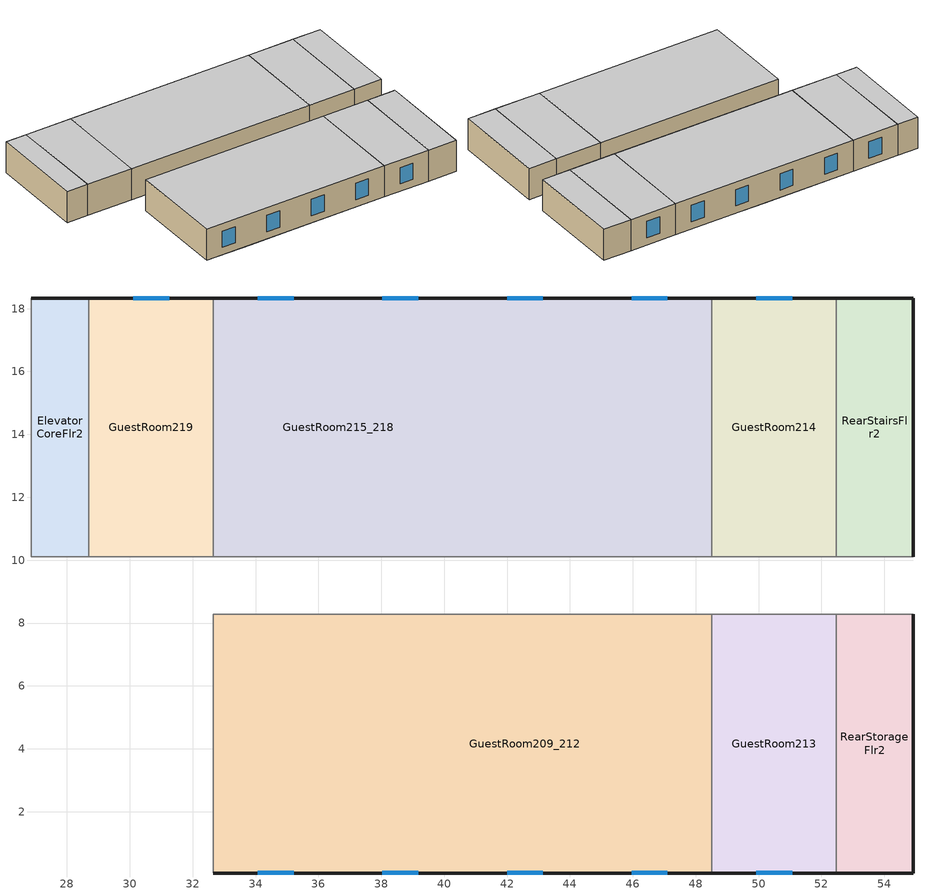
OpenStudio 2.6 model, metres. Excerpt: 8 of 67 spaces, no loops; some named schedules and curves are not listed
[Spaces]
GuestRoom214
 floor to GuestRoom104: 52.47,18.34 52.47,10.11 48.51,10.11 48.51,18.34 z3.35
 wall outside: 52.47,18.34 48.51,18.34 z3.35:6.1
 wall to RearStairsFlr2: 52.47,10.11 52.47,18.34 z3.35:6.1
 wall to GuestRoom215_218: 48.51,18.34 48.51,10.11 z3.35:6.1
 wall to CorridorFlr2: 48.51,10.11 52.47,10.11 z3.35:6.1
 window: 51.06,18.34 49.92,18.34 z4:5.45
 ceiling to GuestRoom314: 52.47,10.11 52.47,18.34 48.51,18.34 48.51,10.11 z6.1
GuestRoom209_212
 floor to MechanicalRoomFlr1: 40.59,8.28 40.59,0.05 36.62,0.05 36.62,8.28 z3.35
 floor to GuestRoom101: 44.55,8.28 44.55,0.05 40.59,0.05 40.59,8.28 z3.35
 floor to MeetingRoomFlr1: 36.62,8.28 36.62,0.05 32.66,0.05 32.66,8.28 z3.35
 floor to GuestRoom102: 48.51,8.28 48.51,0.05 44.55,0.05 44.55,8.28 z3.35
 wall outside: 32.66,0.05 48.51,0.05 z3.35:6.1
 wall to CorridorFlr2: 48.51,8.28 32.66,8.28 z3.35:6.1
 wall to GuestRoom213: 48.51,0.05 48.51,8.28 z3.35:6.1
 wall to GuestRoom206_208: 32.66,8.28 32.66,0.05 z3.35:6.1
 window: 34.07,0.05 35.21,0.05 / 42,0.05 43.14,0.05 / 38.04,0.05 39.18,0.05 / 45.96,0.05 47.1,0.05 z4:5.45
 ceiling to GuestRoom309_312: 48.51,0.05 48.51,8.28 32.66,8.28 32.66,0.05 z6.1
GuestRoom215_218
 floor to LaundryRoomFlr1: 40.59,18.34 40.59,10.11 32.66,10.11 32.66,18.34 z3.35
 floor to EmployeeLoungeFlr1: 44.55,18.34 44.55,10.11 40.59,10.11 40.59,18.34 z3.35
 floor to GuestRoom105: 48.51,18.34 48.51,10.11 44.55,10.11 44.55,18.34 z3.35
 wall outside: 48.51,18.34 32.66,18.34 z3.35:6.1
 wall to CorridorFlr2: 32.66,10.11 48.51,10.11 z3.35:6.1
 wall to GuestRoom219: 32.66,18.34 32.66,10.11 z3.35:6.1
 window: 39.18,18.34 38.04,18.34 / 43.14,18.34 42,18.34 / 47.1,18.34 45.96,18.34 / 35.21,18.34 34.07,18.34 z4:5.45
 ceiling to GuestRoom315_318: 48.51,10.11 48.51,18.34 32.66,18.34 32.66,10.11 z6.1
GuestRoom219
 floor to LaundryRoomFlr1: 32.66,18.34 32.66,10.11 28.7,10.11 28.7,18.34 z3.35
 wall outside: 32.66,18.34 28.7,18.34 z3.35:6.1
 wall to CorridorFlr2: 28.7,10.11 32.66,10.11 z3.35:6.1
 wall to ElevatorCoreFlr2: 28.7,18.34 28.7,10.11 z3.35:6.1
 window: 31.25,18.34 30.11,18.34 z4:5.45
 ceiling to GuestRoom319: 32.66,10.11 32.66,18.34 28.7,18.34 28.7,10.11 z6.1
RearStairsFlr2
 floor to RearStairsFlr1: 54.91,18.34 54.91,10.11 52.47,10.11 52.47,18.34 z3.35
 wall outside: 54.91,10.11 54.91,18.34 52.47,18.34 z3.35:6.1
 wall to CorridorFlr2: 52.47,10.11 54.91,10.11 z3.35:6.1
 ceiling to RearStairsFlr3: 54.91,10.11 54.91,18.34 52.47,18.34 52.47,10.11 z6.1
ElevatorCoreFlr2
 floor to ElevatorCoreFlr1: 28.7,18.34 28.7,10.11 26.87,10.11 26.87,18.34 z3.35
 wall outside: 28.7,18.34 26.87,18.34 z3.35:6.1
 wall to CorridorFlr2: 26.87,18.34 26.87,10.11 28.7,10.11 z3.35:6.1
 ceiling to ElevatorCoreFlr3: 28.7,10.11 28.7,18.34 26.87,18.34 26.87,10.11 z6.1
RearStorageFlr2
 floor to RearStorageFlr1: 54.91,8.28 54.91,0.05 52.47,0.05 52.47,8.28 z3.35
 wall outside: 52.47,0.05 54.91,0.05 54.91,8.28 z3.35:6.1
 wall to GuestRoom213: 52.47,8.28 52.47,0.05 z3.35:6.1
 wall to CorridorFlr2: 54.91,8.28 52.47,8.28 z3.35:6.1
 ceiling to RearStorageFlr3: 54.91,0.05 54.91,8.28 52.47,8.28 52.47,0.05 z6.1
GuestRoom213
 floor to GuestRoom103: 52.47,8.28 52.47,0.05 48.51,0.05 48.51,8.28 z3.35
 wall outside: 48.51,0.05 52.47,0.05 z3.35:6.1
 wall to CorridorFlr2: 52.47,8.28 48.51,8.28 z3.35:6.1
 window: 49.92,0.05 51.06,0.05 z4:5.45
 ceiling to GuestRoom313: 52.47,0.05 52.47,8.28 48.51,8.28 48.51,0.05 z6.1
[Site]
Denver Centennial  Golden   Nr: Latitude {deg}=39.74; Longitude {deg}=-105.18; Time Zone {hr}=-7; Elevation {m}=1829; Terrain=Suburbs
[Building]
90.1-2010-SmallHotel-ASHRAE 169-2006-5B created: 2016-10-04 13:28:55 -0600: North Axis {deg}=180; Default Construction Set=90.1-2010 - SmHotel - ASHRAE 169-2006-5B; Standards Building Type=SmallHotel
[Site:GroundTemperature:BuildingSurface]
19.89, 19.99, 20.06, 20.2, 20.41, 20.6, 20.83, 20.85, 20.72, 20.51, 20.24, 19.99
[Site:WaterMainsTemperature]
Calculation Method=Correlation; Annual Average Outdoor Air Temperature {C}=11.15; Maximum Difference In Monthly Average Outdoor Air Temperatures {deltaC}=26.2
[ClimateZones]
Climate Zone Institution Name 1=ASHRAE; Climate Zone Document Name 1=ANSI/ASHRAE Standard 169; Climate Zone Document Year 1=2006; Climate Zone Value 1=5B; Climate Zone Institution Name 2=CEC; Climate Zone Document Name 2=California Climate Zone Descriptions; Climate Zone Document Year 2=1995
[SizingPeriod:DesignDay] Barometric Pressure {Pa}=81198; Sky Clearness=0; Rain Indicator=0; Snow Indicator=0; Day of Month=21; Daylight Saving Time Indicator=0; Dry-Bulb Temperature Range Modifier Type=DefaultMultipliers
Name | Maximum Dry-Bulb Temperature {C} | Daily Dry-Bulb Temperature Range {deltaC} | Humidity Indicating Conditions at Maximum Dry-Bulb | Wind Speed {m/s} | Wind Direction {deg} | Month | Day Type | Humidity Indicating Type | Solar Model Indicator | ASHRAE Taub | ASHRAE Taud
Denver Centennial  Golden   N Ann Hum_n 99.6% Condns DP=>MCDB | -10.9 | 0 | -21.6 | 3 | 340 | 12 | WinterDesignDay | Dewpoint | ASHRAEClearSky
Denver Centennial  Golden   N Ann Clg .4% Condns Enth=>MDB | 27.3 | 15.2 | 59700 | 4.9 | 0 | 7 | SummerDesignDay | Enthalpy | ASHRAETau | 0.424 | 2.025
Denver Centennial  Golden   N Ann Clg .4% Condns WB=>MDB | 27.3 | 15.2 | 18.4 | 4.9 | 0 | 7 | SummerDesignDay | Wetbulb | ASHRAETau | 0.424 | 2.025
Denver Centennial  Golden   N Ann Clg .4% Condns DB=>MWB | 33 | 15.2 | 15.7 | 4.9 | 0 | 7 | SummerDesignDay | Wetbulb | ASHRAETau | 0.424 | 2.025
[Material:NoMass] Thermal Absorptance=0.9; Solar Absorptance=0.7
Name | Roughness | Thermal Resistance {m2-K/W} | Visible Absorptance
CP02 CARPET PAD | VeryRough | 0.21648 | 0.8
Typical Insulation R-10.94 | Smooth | 1.92744 | 0.7
Typical Carpet Pad | Smooth | 0.21648 | 0.8
Typical Insulation R-13.45 | Smooth | 2.368 | 0.7
Typical Insulation R-19.72 | Smooth | 3.4722 | 0.7
Typical Insulation R-0.58 | Smooth | 0.101875 | 0.7
Typical Insulation R-1.15 | Smooth | 0.202527 | 0.7
[Material] Thermal Absorptance=0.9
Name | Roughness | Thickness {m} | Conductivity {W/m-K} | Density {kg/m3} | Specific Heat {J/kg-K} | Solar Absorptance | Visible Absorptance
4 in. Normalweight Concrete Floor | MediumRough | 0.1016 | 2.31 | 2322 | 832 | 0.7 | 0.7
25mm Stucco | Smooth | 0.0254 | 0.72 | 1856 | 840 | 0.7 | 0.7
5/8 in. Gypsum Board | MediumSmooth | 0.0159 | 0.16 | 800 | 1090 | 0.7 | 0.7
Roof Membrane | VeryRough | 0.0095 | 0.16 | 1121.29 | 1460 | 0.77 | 0.7
Metal Roof Surface; F08 Metal surface | Smooth | 0.0008 | 45.28 | 7824 | 500 | 0.7 | 0.7
1/2 in. Gypsum Board | Smooth | 0.0127 | 0.16 | 800 | 1090 | 0.7 | 0.5
6 in. Normalweight Concrete Floor | MediumRough | 0.1524 | 2.31 | 2322 | 832 | 0.7 | 0.7
8 in. Concrete Block Basement Wall | MediumRough | 0.2032 | 1.326 | 1842 | 912 | 0.7 | 0.7
G05 25mm wood | MediumSmooth | 0.0254 | 0.15 | 608 | 1630 | 0.5 | 0.5
[Construction]
Typical Insulated Exterior Mass Floor R-13.51: Typical Insulation R-10.94, 4 in. Normalweight Concrete Floor, Typical Carpet Pad
Typical Insulated Steel Framed Exterior Wall R-15.63: 25mm Stucco, 5/8 in. Gypsum Board, Typical Insulation R-13.45, 5/8 in. Gypsum Board
Typical IEAD Roof R-20.83: Roof Membrane, Typical Insulation R-19.72, Metal Roof Surface
int_slab_floor_smallhotel: 4 in. Normalweight Concrete Floor, CP02 CARPET PAD
int_wall_smallhotel: 1/2 in. Gypsum Board, 1/2 in. Gypsum Board
int_slab_ceiling_smallhotel: CP02 CARPET PAD, 4 in. Normalweight Concrete Floor
Typical Insulated Carpeted 6in Slab Floor: 6 in. Normalweight Concrete Floor, Typical Carpet Pad
Typical Insulated Basement Mass Wall: 8 in. Concrete Block Basement Wall
U 0.52 SHGC 0.40 Dbl Ref-D Clr 6mm/13mm Air: REF D CLEAR 6MM, AIR 13MM, CLEAR 6MM
Typical Insulated Metal Door R-1.43: F08 Metal surface, Typical Insulation R-0.58
Typical Overhead Door R-2.0: Typical Insulation R-1.15
U 1.17 SHGC 0.49 Sgl Ref-D Clr 6mm: REF D CLEAR 6MM
Typical Interior Window: Clear 3mm
Typical Interior Door; Typical Interior Partition: G05 25mm wood
[DefaultConstructionSet]
90.1-2010 - SmHotel - ASHRAE 169-2006-5B: Default Exterior Surface Constructions=Default Surface Constructions 1; Default Interior Surface Constructions=Default Surface Constructions 2; Default Ground Contact Surface Constructions=Default Surface Constructions 3; Default Exterior SubSurface Constructions=Default Sub Surface Constructions 1; Default Interior SubSurface Constructions=Default Sub Surface Constructions 2; Interior Partition Construction=Typical Interior Partition
[DefaultSurfaceConstructions]
Name | Floor Construction | Wall Construction | Roof Ceiling Construction
Default Surface Constructions 1 | Typical Insulated Exterior Mass Floor R-13.51 | Typical Insulated Steel Framed Exterior Wall R-15.63 | Typical IEAD Roof R-20.83
Default Surface Constructions 2 | int_slab_floor_smallhotel | int_wall_smallhotel | int_slab_ceiling_smallhotel
Default Surface Constructions 3 | Typical Insulated Carpeted 6in Slab Floor | Typical Insulated Basement Mass Wall
[DefaultSubSurfaceConstructions]
Name | Fixed Window Construction | Operable Window Construction | Door Construction | Overhead Door Construction | Skylight Construction | Tubular Daylight Dome Construction | Tubular Daylight Diffuser Construction
Default Sub Surface Constructions 1 | U 0.52 SHGC 0.40 Dbl Ref-D Clr 6mm/13mm Air | U 0.52 SHGC 0.40 Dbl Ref-D Clr 6mm/13mm Air | Typical Insulated Metal Door R-1.43 | Typical Overhead Door R-2.0 | U 1.17 SHGC 0.49 Sgl Ref-D Clr 6mm | Typical Interior Window | Typical Interior Window
Default Sub Surface Constructions 2 | Typical Interior Window | Typical Interior Window | Typical Interior Door
[WindowMaterial:Glazing] Optical Data Type=SpectralAverage; Infrared Transmittance at Normal Incidence=0; Front Side Infrared Hemispherical Emissivity=0.84; Conductivity {W/m-K}=0.9; Dirt Correction Factor for Solar and Visible Transmittance=1; Solar Diffusing=No
Name | Thickness {m} | Solar Transmittance at Normal Incidence | Front Side Solar Reflectance at Normal Incidence | Back Side Solar Reflectance at Normal Incidence | Visible Transmittance at Normal Incidence | Front Side Visible Reflectance at Normal Incidence | Back Side Visible Reflectance at Normal Incidence | Back Side Infrared Hemispherical Emissivity
REF D CLEAR 6MM | 0.006 | 0.429 | 0.308 | 0.379 | 0.334 | 0.453 | 0.505 | 0.82
CLEAR 6MM | 0.006 | 0.775 | 0.071 | 0.071 | 0.881 | 0.08 | 0.08 | 0.84
Clear 3mm | 0.003 | 0.837 | 0.075 | 0.075 | 0.898 | 0.081 | 0.081 | 0.84
[WindowMaterial:Gas]
AIR 13MM: Gas Type=Air; Thickness {m}=0.0127
[Space]
Name | Space Type | Thermal Zone
RearStairsFlr2 | SmallHotel Stair | RearStairsFlr2 ZN
GuestRoom214 | SmallHotel GuestRoom123Occ | GuestRoom214 ZN
GuestRoom215_218 | SmallHotel GuestRoom123Vac | GuestRoom215_218 ZN
GuestRoom209_212 | SmallHotel GuestRoom123Occ | GuestRoom209_212 ZN
RearStorageFlr2 | SmallHotel Storage | RearStorageFlr2 ZN
GuestRoom219 | SmallHotel GuestRoom123Occ | GuestRoom219 ZN
ElevatorCoreFlr2 | SmallHotel ElevatorCore | ElevatorCoreFlr2 ZN
GuestRoom213 | SmallHotel GuestRoom123Occ | GuestRoom213 ZN
[SpaceType] Standards Building Type=SmallHotel
Name | Default Schedule Set | Design Specification Outdoor Air Object | Standards Space Type
SmallHotel ElevatorCore | SmallHotel ElevatorCore Schedule Set | SmallHotel ElevatorCore Ventilation | ElevatorCore
SmallHotel Stair | SmallHotel Stair Schedule Set | SmallHotel Stair Ventilation | Stair
SmallHotel Storage | SmallHotel Storage Schedule Set | SmallHotel Storage Ventilation | Storage
SmallHotel GuestRoom123Occ | SmallHotel GuestRoom123Occ Schedule Set | SmallHotel GuestRoom123Occ Ventilation | GuestRoom123Occ
SmallHotel GuestRoom123Vac | SmallHotel GuestRoom123Vac Schedule Set | SmallHotel GuestRoom123Vac Ventilation | GuestRoom123Vac
[Lights:Definition] Design Level Calculation Method=Watts/Area; Fraction Radiant=0.7; Fraction Visible=0.2
Name | Watts per Space Floor Area {W/m2}
SmallHotel GuestRoom123Occ Lights Definition; SmallHotel GuestRoom123Vac Lights Definition | 8.07293
SmallHotel Stair Lights Definition | 7.4271
SmallHotel Storage Lights Definition | 6.78126
[Lights]
Name | Lights Definition | Space or SpaceType
SmallHotel GuestRoom123Occ Lights | SmallHotel GuestRoom123Occ Lights Definition | SmallHotel GuestRoom123Occ
SmallHotel GuestRoom123Vac Lights | SmallHotel GuestRoom123Vac Lights Definition | SmallHotel GuestRoom123Vac
SmallHotel Stair Lights | SmallHotel Stair Lights Definition | SmallHotel Stair
SmallHotel Storage Lights | SmallHotel Storage Lights Definition | SmallHotel Storage
[DesignSpecification:OutdoorAir] Outdoor Air Method=Sum
Name | Outdoor Air Flow per Floor Area {m3/s-m2} | Outdoor Air Flow per Person {m3/s-person}
SmallHotel ElevatorCore Ventilation; SmallHotel Storage Ventilation | 0.0006096
SmallHotel GuestRoom123Occ Ventilation; SmallHotel GuestRoom123Vac Ventilation | 0.0003048 | 0.00235974
SmallHotel Stair Ventilation | 0.0003048
[DefaultScheduleSet]
Name | Lighting Schedule | Electric Equipment Schedule | Infiltration Schedule | Number of People Schedule | People Activity Level Schedule
SmallHotel ElevatorCore Schedule Set | HotelSmall AlwaysOff | HotelSmall BLDG_ELEVATORS | Always On
SmallHotel GuestRoom123Occ Schedule Set | HotelSmall BLDG_LIGHT_GUESTROOM_SCH_2010 | HotelSmall GuestRoom_Eqp_Sch_Base | HotelSmall GuestRoom_Infil_Sch | HotelSmall GuestRoom_Occ_Sch | HotelSmall Activity_Sch
SmallHotel GuestRoom123Vac Schedule Set | HotelSmall AlwaysOff | HotelSmall AlwaysOff | HotelSmall GuestRoom_Infil_Sch | HotelSmall AlwaysOff | HotelSmall Activity_Sch
SmallHotel Stair Schedule Set | HotelSmall BLDG_LIGHT_STAIR_SCH | HotelSmall AlwaysOff | Always On | HotelSmall AlwaysOff | HotelSmall Activity_Sch
SmallHotel Storage Schedule Set | HotelSmall BLDG_LIGHT_STORAGE_SCH | HotelSmall AlwaysOff | Always On | HotelSmall AlwaysOff | HotelSmall Activity_Sch
[ThermostatSetpoint:DualSetpoint]
Name | Heating Setpoint Temperature Schedule | Cooling Setpoint Temperature Schedule
SmallHotel GuestRoom123Occ Thermostat 1; SmallHotel GuestRoom123Occ Thermostat 3; SmallHotel GuestRoom123Occ Thermostat 7; SmallHotel GuestRoom123Occ Thermostat 13 | HotelSmall Adva_OccGuestRoom_HtgSP_Sch | HotelSmall Adva_OccGuestRoom_ClgSP_Sch
SmallHotel ElevatorCore Thermostat 1
SmallHotel Storage Thermostat 4; SmallHotel Stair Thermostat 4 | HotelSmall SemiHeated_HtgSP_Sch | SmallHotel UnitHeater ClgSP Sch
SmallHotel GuestRoom123Vac Thermostat 10 | HotelSmall VacGuestRoom_HtgSP_Sch | HotelSmall VacGuestRoom_ClgSP_Sch
[ElectricEquipment:Definition] Design Level Calculation Method=Watts/Area; Watts per Space Floor Area {W/m2}=11.8403; Fraction Radiant=0.5
SmallHotel GuestRoom123Occ Elec Equip Definition; SmallHotel GuestRoom123Vac Elec Equip Definition
[ElectricEquipment]
Name | Electric Equipment Definition | Space or SpaceType
SmallHotel GuestRoom123Occ Elec Equip | SmallHotel GuestRoom123Occ Elec Equip Definition | SmallHotel GuestRoom123Occ
SmallHotel GuestRoom123Vac Elec Equip | SmallHotel GuestRoom123Vac Elec Equip Definition | SmallHotel GuestRoom123Vac
[People:Definition] Number of People Calculation Method=People/Area; People per Space Floor Area {person/m2}=0.0459619; Fraction Radiant=0.3
SmallHotel GuestRoom123Occ People Definition; SmallHotel GuestRoom123Vac People Definition
[People] Work Efficiency Schedule=Work Efficiency Schedule; Clothing Insulation Schedule=Clothing Schedule; Air Velocity Schedule=Air Velocity Schedule
Name | People Definition | Space or SpaceType
SmallHotel GuestRoom123Occ People | SmallHotel GuestRoom123Occ People Definition | SmallHotel GuestRoom123Occ
SmallHotel GuestRoom123Vac People | SmallHotel GuestRoom123Vac People Definition | SmallHotel GuestRoom123Vac
[SpaceInfiltration:DesignFlowRate] Design Flow Rate Calculation Method=Flow/ExteriorArea; Flow per Exterior Surface Area {m3/s-m2}=0.000569573; Constant Term Coefficient=0; Temperature Term Coefficient=0; Velocity Term Coefficient=0.224; Velocity Squared Term Coefficient=0
Name | Space or SpaceType | Schedule
ElevatorCoreFlr2 Infiltration | ElevatorCoreFlr2 | Always On
GuestRoom209_212 Infiltration | GuestRoom209_212 | HotelSmall GuestRoom_Infil_Sch
GuestRoom213 Infiltration | GuestRoom213 | HotelSmall GuestRoom_Infil_Sch
GuestRoom214 Infiltration | GuestRoom214 | HotelSmall GuestRoom_Infil_Sch
GuestRoom215_218 Infiltration | GuestRoom215_218 | HotelSmall GuestRoom_Infil_Sch
GuestRoom219 Infiltration | GuestRoom219 | HotelSmall GuestRoom_Infil_Sch
RearStairsFlr2 Infiltration | RearStairsFlr2 | Always On
RearStorageFlr2 Infiltration | RearStorageFlr2 | Always On
[ThermalZone] Use Ideal Air Loads=No
Name | Thermostat
GuestRoom213 ZN | SmallHotel GuestRoom123Occ Thermostat 1
GuestRoom214 ZN | SmallHotel GuestRoom123Occ Thermostat 3
ElevatorCoreFlr2 ZN | SmallHotel ElevatorCore Thermostat 1
RearStorageFlr2 ZN | SmallHotel Storage Thermostat 4
GuestRoom209_212 ZN | SmallHotel GuestRoom123Occ Thermostat 7
GuestRoom219 ZN | SmallHotel GuestRoom123Occ Thermostat 13
RearStairsFlr2 ZN | SmallHotel Stair Thermostat 4
GuestRoom215_218 ZN | SmallHotel GuestRoom123Vac Thermostat 10
[Coil:Cooling:DX:SingleSpeed] Availability Schedule=Always On Discrete; Rated Total Cooling Capacity {W}=autosize; Rated Sensible Heat Ratio=autosize; Rated Air Flow Rate {m3/s}=autosize; Rated Evaporator Fan Power Per Volume Flow Rate {W/(m3/s)}=773.3; Condenser Type=AirCooled; Evaporative Condenser Effectiveness=0; Evaporative Condenser Air Flow Rate {m3/s}=Autosize; Evaporative Condenser Pump Rated Power Consumption {W}=Autosize; Crankcase Heater Capacity {W}=0; Maximum Outdoor Dry-Bulb Temperature for Crankcase Heater Operation {C}=0; Basin Heater Capacity {W/K}=0; Basin Heater Setpoint Temperature {C}=10
Name | Rated COP {W/W} | Total Cooling Capacity Function of Temperature Curve | Total Cooling Capacity Function of Flow Fraction Curve | Energy Input Ratio Function of Temperature Curve | Energy Input Ratio Function of Flow Fraction Curve | Part Load Fraction Correlation Curve
GuestRoom103 ZN PTAC 1spd DX AC Clg Coil 9kBtu/hr 11.0EER | 3.7317 | PSZ-Fine Storage DX Coil Cap-FT 9 | DX Coil Cap-FF 9 | PSZ-AC DX Coil EIR-FT 9 | Split DX Coil EIR-FF 9 | HPACCOOLPLFFPLR 9
GuestRoom104 ZN PTAC 1spd DX AC Clg Coil 10kBtu/hr 10.7EER | 3.62029 | PSZ-Fine Storage DX Coil Cap-FT 10 | DX Coil Cap-FF 10 | PSZ-AC DX Coil EIR-FT 10 | Split DX Coil EIR-FF 10 | HPACCOOLPLFFPLR 10
GuestRoom105 ZN PTAC 1spd DX AC Clg Coil 14kBtu/hr 9.6EER | 3.26607 | PSZ-Fine Storage DX Coil Cap-FT 11 | DX Coil Cap-FF 11 | PSZ-AC DX Coil EIR-FT 11 | Split DX Coil EIR-FF 11 | HPACCOOLPLFFPLR 11
GuestRoom201 ZN PTAC 1spd DX AC Clg Coil 4kBtu/hr 11.7EER | 3.95806 | PSZ-Fine Storage DX Coil Cap-FT 12 | DX Coil Cap-FF 12 | PSZ-AC DX Coil EIR-FT 12 | Split DX Coil EIR-FF 12 | HPACCOOLPLFFPLR 12
GuestRoom202_205 ZN PTAC 1spd DX AC Clg Coil 38kBtu/hr 9.3EER | 3.17094 | PSZ-Fine Storage DX Coil Cap-FT 13 | DX Coil Cap-FF 13 | PSZ-AC DX Coil EIR-FT 13 | Split DX Coil EIR-FF 13 | HPACCOOLPLFFPLR 13
GuestRoom206_208 ZN PTAC 1spd DX AC Clg Coil 31kBtu/hr 9.3EER | 3.16564 | PSZ-Fine Storage DX Coil Cap-FT 14 | DX Coil Cap-FF 14 | PSZ-AC DX Coil EIR-FT 14 | Split DX Coil EIR-FF 14 | HPACCOOLPLFFPLR 14
GuestRoom209_212 ZN PTAC 1spd DX AC Clg Coil 34kBtu/hr 9.3EER | 3.16832 | PSZ-Fine Storage DX Coil Cap-FT 15 | DX Coil Cap-FF 15 | PSZ-AC DX Coil EIR-FT 15 | Split DX Coil EIR-FF 15 | HPACCOOLPLFFPLR 15
GuestRoom213 ZN PTAC 1spd DX AC Clg Coil 10kBtu/hr 10.7EER | 3.63997 | PSZ-Fine Storage DX Coil Cap-FT 16 | DX Coil Cap-FF 16 | PSZ-AC DX Coil EIR-FT 16 | Split DX Coil EIR-FF 16 | HPACCOOLPLFFPLR 16
GuestRoom214 ZN PTAC 1spd DX AC Clg Coil 12kBtu/hr 10.1EER | 3.43091 | PSZ-Fine Storage DX Coil Cap-FT 17 | DX Coil Cap-FF 17 | PSZ-AC DX Coil EIR-FT 17 | Split DX Coil EIR-FF 17 | HPACCOOLPLFFPLR 17
GuestRoom215_218 ZN PTAC 1spd DX AC Clg Coil 55kBtu/hr 9.3EER | 3.18339 | PSZ-Fine Storage DX Coil Cap-FT 18 | DX Coil Cap-FF 18 | PSZ-AC DX Coil EIR-FT 18 | Split DX Coil EIR-FF 18 | HPACCOOLPLFFPLR 18
GuestRoom219 ZN PTAC 1spd DX AC Clg Coil 47kBtu/hr 9.3EER | 3.17797 | PSZ-Fine Storage DX Coil Cap-FT 19 | DX Coil Cap-FF 19 | PSZ-AC DX Coil EIR-FT 19 | Split DX Coil EIR-FF 19 | HPACCOOLPLFFPLR 19
GuestRoom220_223 ZN PTAC 1spd DX AC Clg Coil 40kBtu/hr 9.3EER | 3.17285 | PSZ-Fine Storage DX Coil Cap-FT 20 | DX Coil Cap-FF 20 | PSZ-AC DX Coil EIR-FT 20 | Split DX Coil EIR-FF 20 | HPACCOOLPLFFPLR 20
GuestRoom224 ZN PTAC 1spd DX AC Clg Coil 12kBtu/hr 10.2EER | 3.44929 | PSZ-Fine Storage DX Coil Cap-FT 21 | DX Coil Cap-FF 21 | PSZ-AC DX Coil EIR-FT 21 | Split DX Coil EIR-FF 21 | HPACCOOLPLFFPLR 21
GuestRoom301 ZN PTAC 1spd DX AC Clg Coil 3kBtu/hr 11.7EER | 3.95748 | PSZ-Fine Storage DX Coil Cap-FT 22 | DX Coil Cap-FF 22 | PSZ-AC DX Coil EIR-FT 22 | Split DX Coil EIR-FF 22 | HPACCOOLPLFFPLR 22
GuestRoom302_305 ZN PTAC 1spd DX AC Clg Coil 7kBtu/hr 11.6EER | 3.92456 | PSZ-Fine Storage DX Coil Cap-FT 23 | DX Coil Cap-FF 23 | PSZ-AC DX Coil EIR-FT 23 | Split DX Coil EIR-FF 23 | HPACCOOLPLFFPLR 23
GuestRoom306_308 ZN PTAC 1spd DX AC Clg Coil 6kBtu/hr 11.7EER | 3.96024 | PSZ-Fine Storage DX Coil Cap-FT 24 | DX Coil Cap-FF 24 | PSZ-AC DX Coil EIR-FT 24 | Split DX Coil EIR-FF 24 | HPACCOOLPLFFPLR 24
GuestRoom309_312 ZN PTAC 1spd DX AC Clg Coil 35kBtu/hr 9.3EER | 3.1687 | PSZ-Fine Storage DX Coil Cap-FT 25 | DX Coil Cap-FF 25 | PSZ-AC DX Coil EIR-FT 25 | Split DX Coil EIR-FF 25 | HPACCOOLPLFFPLR 25
GuestRoom313 ZN PTAC 1spd DX AC Clg Coil 2kBtu/hr 11.7EER | 3.95682 | PSZ-Fine Storage DX Coil Cap-FT 26 | DX Coil Cap-FF 26 | PSZ-AC DX Coil EIR-FT 26 | Split DX Coil EIR-FF 26 | HPACCOOLPLFFPLR 26
[Exterior:Lights:Definition]
NonDimming Exterior Lights Def: Design Level {W}=4188
[Exterior:Lights]
NonDimming Exterior Lights Def: Exterior Lights Definition=NonDimming Exterior Lights Def; Schedule=HotelSmall Exterior_Lgt_ALWAYS_ON; Control Option=AstronomicalClock
